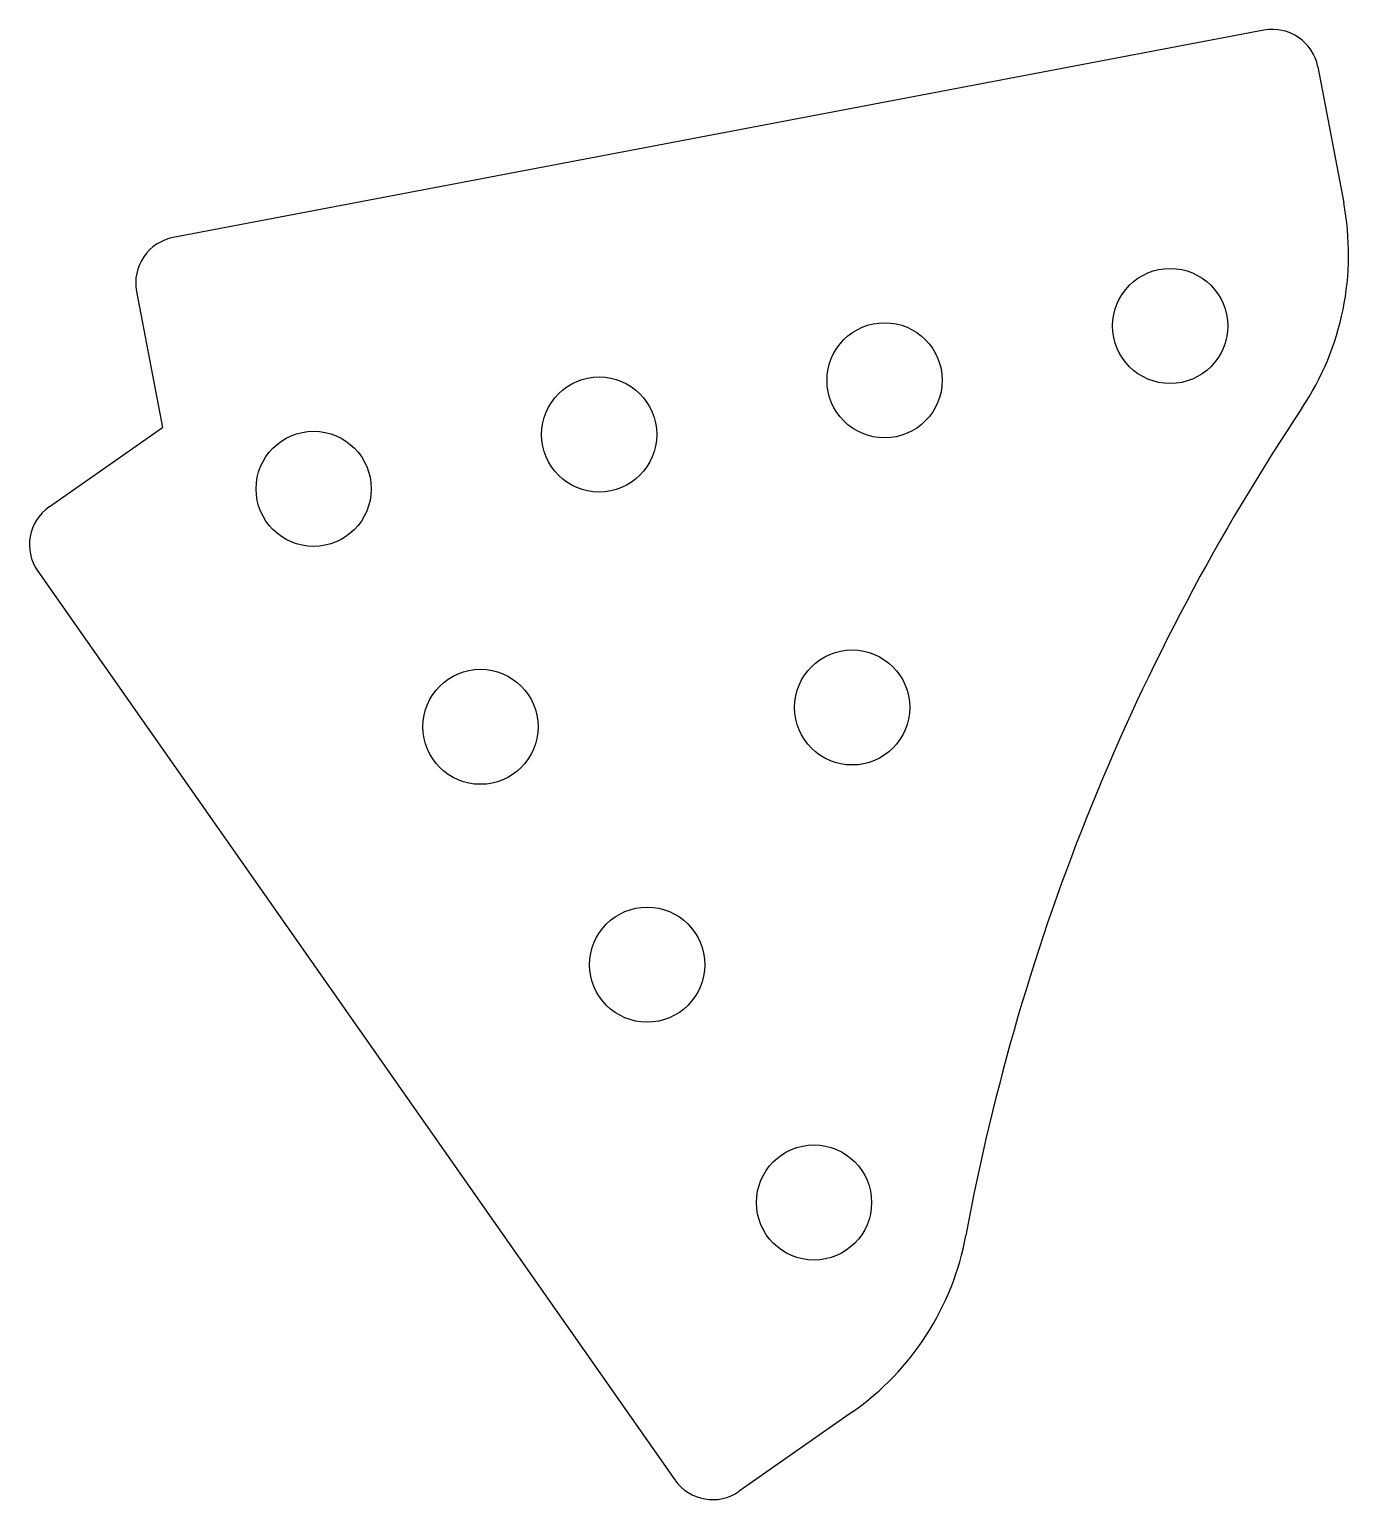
# Model space of a CAD drawing. Extents: x 9.53 to 11.32, y 0.35 to 2.34.
import ezdxf

# ---------------------------------------------------------------- set-up
doc = ezdxf.new("R2010")
doc.units = 0
doc.layers.add('STATION_2', color=7, linetype='CONTINUOUS')

msp = doc.modelspace()

# ---------------------------------------------------------------- linework, layer by layer
at = {"layer": 'STATION_2', "color": 0, "linetype": 'CONTINUOUS'}
for p, q in [((11.2057, 2.3368), (9.7282, 2.0558)), ((11.2788, 2.287), (11.3138, 2.1029)), ((9.6785, 1.9827), (9.7135, 1.7985)), ((9.56, 1.6909), (9.7135, 1.7985)), ((9.5447, 1.6039), (10.4079, 0.3723)), ((10.6485, 0.4646), (10.495, 0.357))]:
    msp.add_line(p, q, dxfattribs=at)
for centre in [(11.0787, 1.936), (10.6919, 1.8624), (10.3052, 1.7889), (9.9184, 1.7153), (10.6479, 1.4191), (10.1444, 1.3929), (10.3703, 1.0705), (10.5963, 0.7482)]:
    msp.add_circle(centre, 0.078, dxfattribs=at)
for centre, radius, start, end in [((11.2174, 2.2754), 0.0625, 10.767, 100.767), ((10.9454, 2.0328), 0.375, 326.2631, 10.767), ((9.7399, 1.9944), 0.0625, 100.767, 190.767), ((13.7521, 0.1584), 3, 146.2631, 169.5306), ((9.5959, 1.6397), 0.0625, 125.0268, 215.0267), ((10.4333, 0.7717), 0.375, 305.0267, 349.5306), ((10.4591, 0.4081), 0.0625, 215.0267, 305.0267)]:
    msp.add_arc(centre, radius, start, end, dxfattribs=at)

doc.saveas('drawing.dxf')
